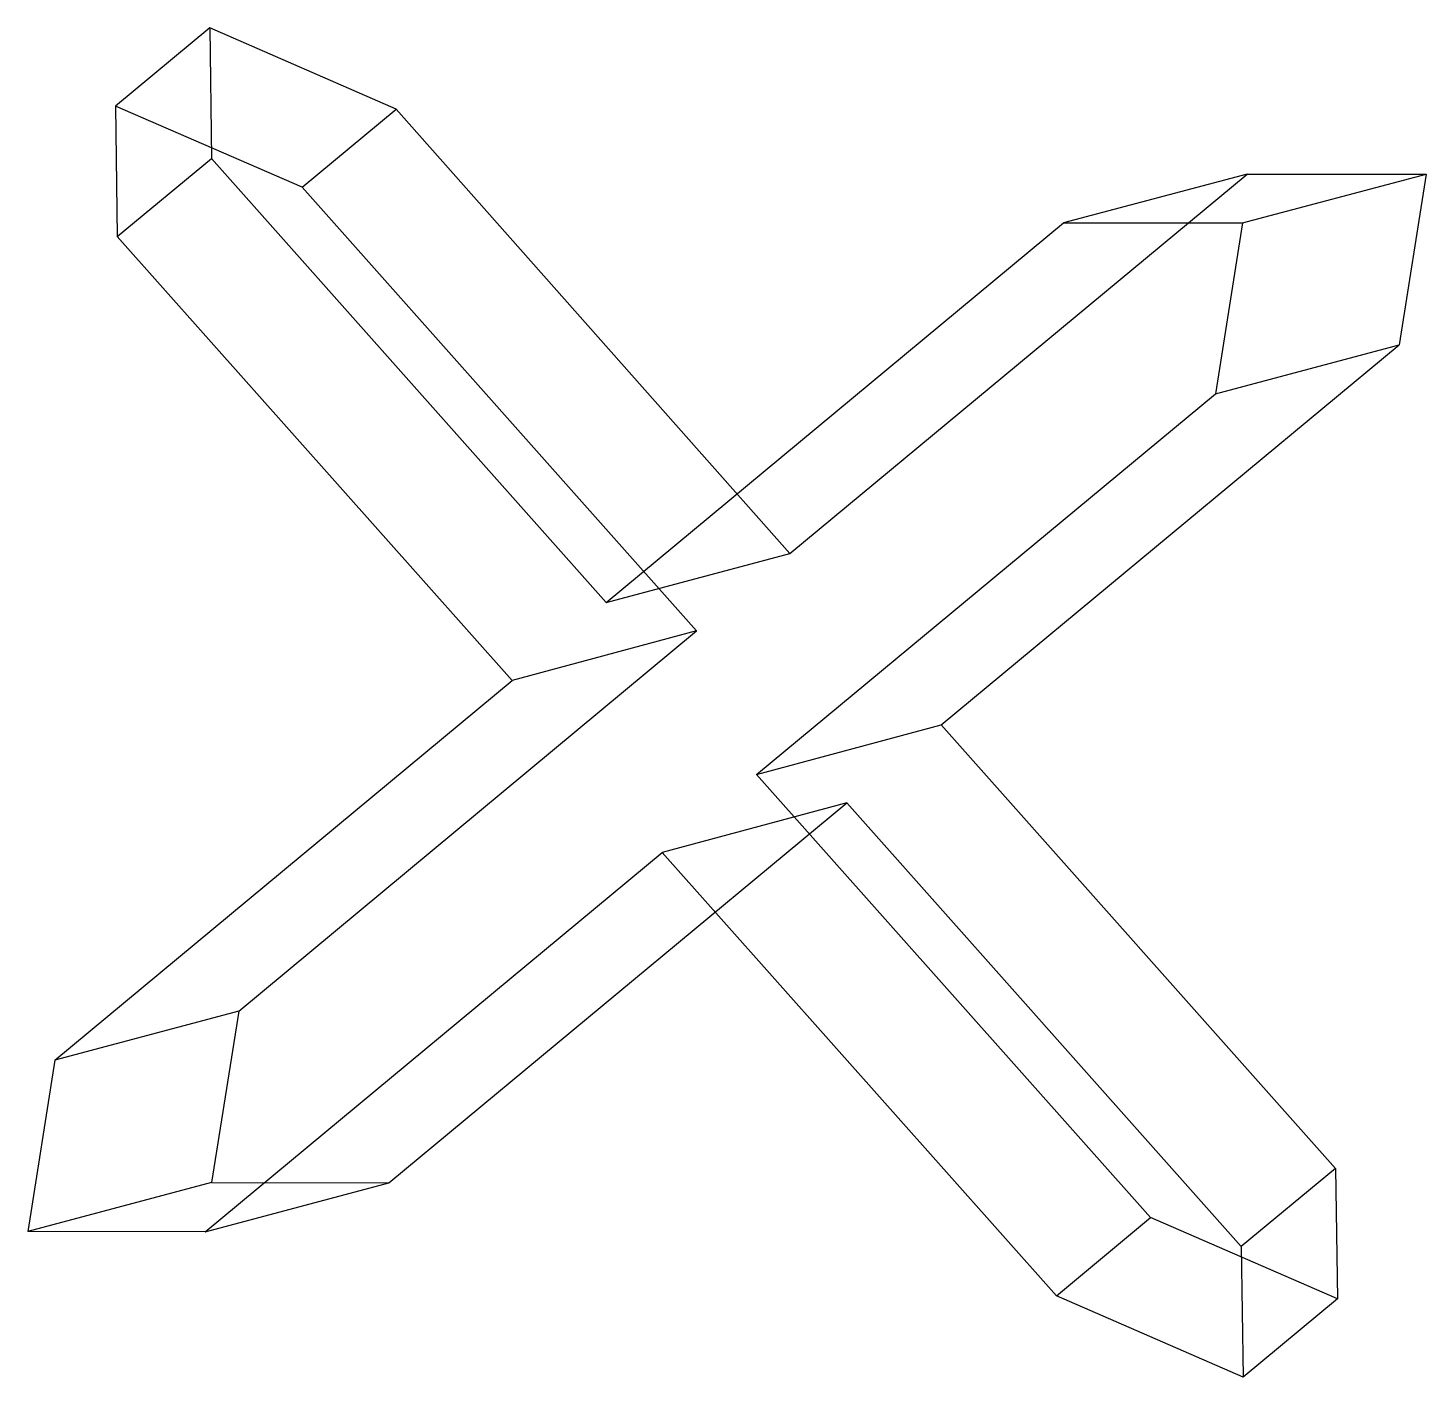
# Model space of a CAD drawing. Extents: x 96 to 207, y 126 to 232.
import ezdxf

# ---------------------------------------------------------------- set-up
doc = ezdxf.new("R2010")
doc.units = 0
doc.layers.get('0').update_dxf_attribs({"linetype": 'CONTINUOUS'})

msp = doc.modelspace()

# ---------------------------------------------------------------- linework, layer by layer
at = {"color": 7}
for p, q in [((110.585855, 232.494426), (103.134679, 226.311965)), ((125.349242, 226.068166), (110.585855, 232.494426)), ((110.585855, 232.494426), (110.722623, 222.170681)), ((117.898067, 219.885704), (103.134679, 226.311965)), ((103.134679, 226.311965), (103.271447, 215.98822)), ((117.898067, 219.885704), (125.349242, 226.068166)), ((156.515076, 190.912029), (125.349242, 226.068166)), ((103.271447, 215.98822), (110.722623, 222.170681)), ((110.722623, 222.170681), (141.97552, 187.037744)), ((156.515076, 190.912029), (192.702417, 220.937738)), ((192.702417, 220.937738), (178.162862, 217.063453)), ((192.322337, 217.063453), (206.861893, 220.937738)), ((192.702417, 220.937738), (206.861893, 220.937738)), ((206.861893, 220.937738), (204.728274, 207.418874)), ((117.898067, 219.885704), (149.125865, 184.780982)), ((141.97552, 187.037744), (178.162862, 217.063453)), ((178.162862, 217.063453), (192.322337, 217.063453)), ((192.322337, 217.063453), (190.188718, 203.544589)), ((103.271447, 215.98822), (134.524345, 180.855283)), ((168.478968, 177.341752), (204.728274, 207.418874)), ((190.188718, 203.544589), (204.728274, 207.418874)), ((153.877447, 173.416053), (190.188718, 203.544589)), ((141.97552, 187.037744), (156.515076, 190.912029)), ((112.876559, 154.70386), (149.125865, 184.780982)), ((149.125865, 184.780982), (134.524345, 180.855283)), ((98.337003, 150.829575), (134.524345, 180.855283)), ((153.877447, 173.416053), (168.478968, 177.341752)), ((168.478968, 177.341752), (199.706766, 142.237029)), ((153.877447, 173.416053), (185.054681, 138.368173)), ((124.753749, 141.110479), (161.003055, 171.187602)), ((161.003055, 171.187602), (146.401535, 167.261903)), ((161.003055, 171.187602), (192.230854, 136.082879)), ((110.214193, 137.236194), (146.401535, 167.261903)), ((146.401535, 167.261903), (177.604233, 132.185396)), ((112.876559, 154.70386), (98.337003, 150.829575)), ((112.876559, 154.70386), (110.737189, 141.148561)), ((98.337003, 150.829575), (96.197633, 137.274276)), ((199.706766, 142.237029), (192.230854, 136.082879)), ((199.706766, 142.237029), (199.843301, 131.93093)), ((110.737189, 141.148561), (96.197633, 137.274276)), ((110.214193, 137.236194), (124.753749, 141.110479)), ((110.737189, 141.148561), (124.753749, 141.110479)), ((177.604233, 132.185396), (185.054681, 138.368173)), ((199.843301, 131.93093), (185.054681, 138.368173)), ((110.214193, 137.236194), (96.197633, 137.274276)), ((192.230854, 136.082879), (192.392125, 125.748468)), ((192.392125, 125.748468), (177.604233, 132.185396)), ((199.843301, 131.93093), (192.392125, 125.748468))]:
    msp.add_line(p, q, dxfattribs=at)

doc.saveas('drawing.dxf')
